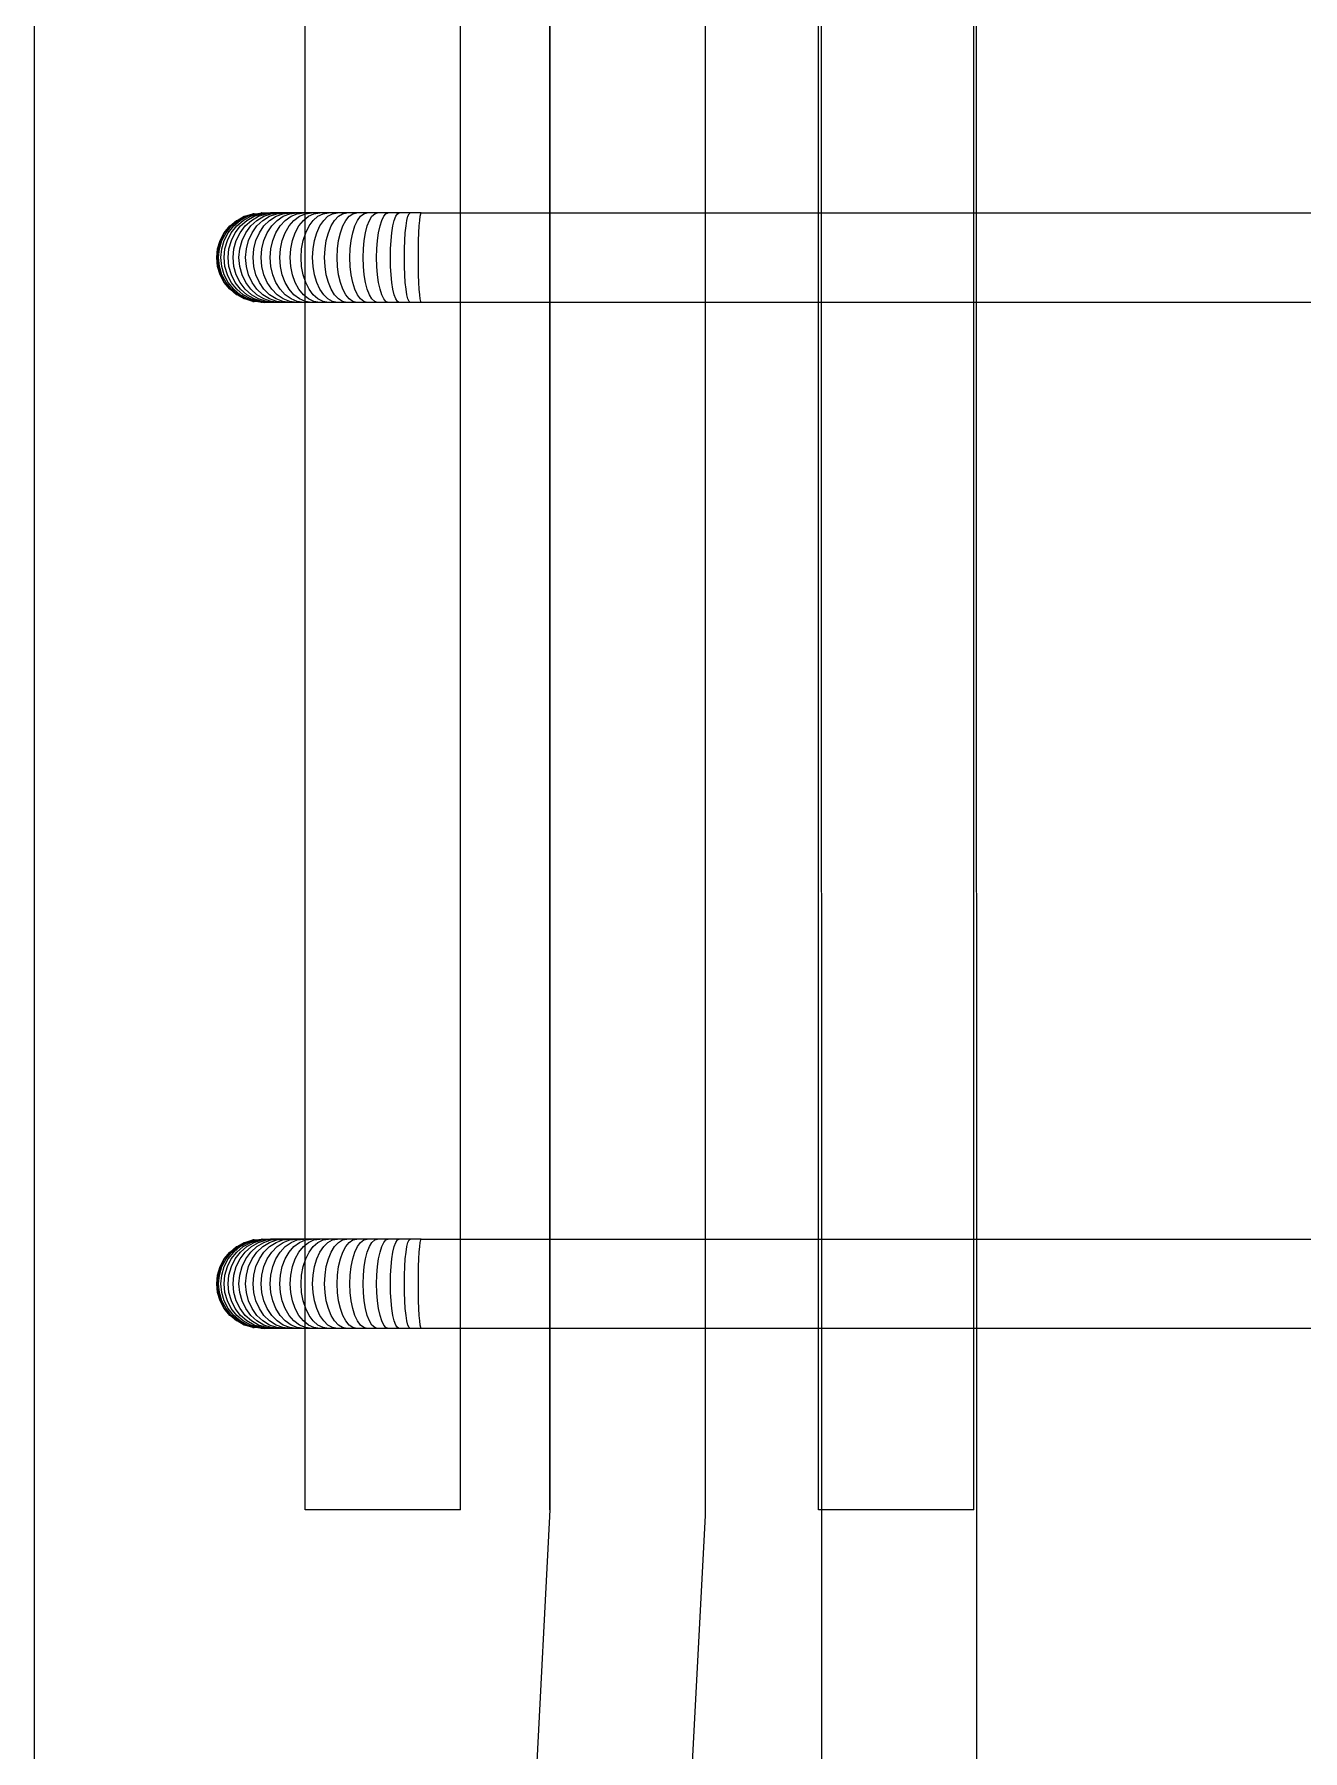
# Model space of a CAD drawing. Header units: inches. Extents: x 31 to 716, y 21 to 143.
# Drawn here: x 270.709 to 271.89, y 59.212 to 60.811 of the extents above; entities that cross this region are included whole.
import ezdxf

# ---------------------------------------------------------------- set-up
doc = ezdxf.new("R2010")
doc.units = ezdxf.units.IN
doc.header["$MEASUREMENT"] = 0
doc.layers.add('INNO-RFT-Y', color=2, linetype='Continuous')

# ---------------------------------------------------------------- blocks, each defined once
blk = doc.blocks.new('rebar')
at = {"layer": 'INNO-RFT-Y', "color": 5}
for p, q in [((-0.37543, 2.26868), (-0.37475, 0.02822)), ((-0.34975, -0.02501), (-0.35045, 2.26868))]:
    blk.add_line(p, q, dxfattribs=at)
at = {"layer": 'INNO-RFT-Y', "color": 30, "true_color": 0xf26722}
for points in [[(-0.41865, 0.76868), (-0.41865, 2.26868), (-0.41865, 0.76868), (-0.4573, 0.02868), (-0.45726, 0.02822), (-0.4573, 0.0056), (-0.4573, -1.31151)], [(-0.41865, 2.26868), (-0.39367, 2.26868), (-0.39367, 0.76777), (-0.43228, 0.02822), (-0.43231, 0.02777), (-0.43231, 0.0056), (-0.43231, -1.31151)]]:
    blk.add_lwpolyline(points, dxfattribs=at)
blk = doc.blocks.new('rebar red 2')
at = {"color": 1}
for p, q in [((-52.23978, -96.54964), (-52.23893, -96.54951)), ((-52.23935, -96.54964), (-52.23893, -96.54951)), ((-52.23888, -96.54951), (-52.23893, -96.54951)), ((-52.23893, -96.54951), (-52.2389, -96.54951)), ((-52.2389, -96.54951), (-52.23888, -96.54951)), ((-52.23882, -96.54952), (-52.23888, -96.54951)), ((-52.23882, -96.54952), (-52.2387, -96.54951)), ((-52.2388, -96.54964), (-52.23747, -96.54951)), ((-52.2387, -96.54951), (-52.23747, -96.54951)), ((-52.23814, -96.54964), (-52.23684, -96.54951)), ((-52.23684, -96.54951), (-52.23747, -96.54951)), ((-52.23736, -96.54964), (-52.2361, -96.54951)), ((-52.2361, -96.54951), (-52.23684, -96.54951)), ((-52.23647, -96.54964), (-52.23525, -96.54951)), ((-52.23525, -96.54951), (-52.2361, -96.54951)), ((-52.23547, -96.54964), (-52.2343, -96.54951)), ((-52.2343, -96.54951), (-52.23525, -96.54951)), ((-52.23436, -96.54964), (-52.23325, -96.54951)), ((-52.23325, -96.54951), (-52.2343, -96.54951)), ((-52.23211, -96.54951), (-52.23325, -96.54951)), ((-52.23317, -96.54964), (-52.23211, -96.54951)), ((-52.23088, -96.54951), (-52.23211, -96.54951)), ((-52.23187, -96.54964), (-52.23088, -96.54951)), ((-52.22957, -96.54951), (-52.23088, -96.54951)), ((-52.23049, -96.54964), (-52.22957, -96.54951)), ((-52.22817, -96.54951), (-52.22957, -96.54951)), ((-52.22903, -96.54964), (-52.22817, -96.54951)), ((-52.22671, -96.54951), (-52.22817, -96.54951)), ((-52.22749, -96.54964), (-52.22671, -96.54951)), ((-52.22518, -96.54951), (-52.22671, -96.54951)), ((-52.22589, -96.54964), (-52.22518, -96.54951)), ((-52.2236, -96.54951), (-52.22518, -96.54951)), ((-52.22422, -96.54964), (-52.2236, -96.54951)), ((-52.22196, -96.54951), (-52.2236, -96.54951)), ((-52.22249, -96.54964), (-52.22196, -96.54951)), ((-52.22027, -96.54951), (-52.22196, -96.54951)), ((-52.22072, -96.54964), (-52.22027, -96.54951)), ((-52.21855, -96.54951), (-52.22027, -96.54951)), ((-52.21891, -96.54964), (-52.21855, -96.54951)), ((-52.2168, -96.54951), (-52.21855, -96.54951)), ((-52.21707, -96.54964), (-52.2168, -96.54951)), ((-52.21502, -96.54951), (-52.2168, -96.54951)), ((-52.21521, -96.54964), (-52.21502, -96.54951)), ((-52.21323, -96.54951), (-52.21502, -96.54951)), ((-52.21332, -96.54964), (-52.21323, -96.54951)), ((-52.21323, -96.54951), (-51.49464, -96.54951)), ((-52.24491, -96.5527), (-52.24402, -96.55161)), ((-52.24485, -96.5527), (-52.24395, -96.55161)), ((-52.24463, -96.5527), (-52.24374, -96.55161)), ((-52.24427, -96.5527), (-52.2434, -96.55161)), ((-52.24402, -96.55161), (-52.24395, -96.55161)), ((-52.24395, -96.55161), (-52.24293, -96.55072)), ((-52.24378, -96.5527), (-52.24291, -96.55161)), ((-52.24374, -96.55161), (-52.24266, -96.55072)), ((-52.2434, -96.55161), (-52.24233, -96.55072)), ((-52.24314, -96.5527), (-52.24229, -96.55161)), ((-52.24293, -96.55072), (-52.24286, -96.55072)), ((-52.24291, -96.55161), (-52.24186, -96.55072)), ((-52.24286, -96.55072), (-52.24169, -96.55005)), ((-52.24266, -96.55072), (-52.24143, -96.55005)), ((-52.24237, -96.5527), (-52.24154, -96.55161)), ((-52.24233, -96.55072), (-52.24111, -96.55005)), ((-52.24229, -96.55161), (-52.24126, -96.55072)), ((-52.24186, -96.55072), (-52.24066, -96.55005)), ((-52.24169, -96.55005), (-52.24162, -96.55005)), ((-52.24162, -96.55005), (-52.24034, -96.54964)), ((-52.24154, -96.55161), (-52.24053, -96.55072)), ((-52.24146, -96.5527), (-52.24066, -96.55161)), ((-52.24143, -96.55005), (-52.24009, -96.54964)), ((-52.24126, -96.55072), (-52.24008, -96.55005)), ((-52.24111, -96.55005), (-52.23978, -96.54964)), ((-52.24066, -96.55005), (-52.23935, -96.54964)), ((-52.24066, -96.55161), (-52.23968, -96.55072)), ((-52.24053, -96.55072), (-52.23939, -96.55005)), ((-52.24043, -96.5527), (-52.23966, -96.55161)), ((-52.24009, -96.54964), (-52.24034, -96.54964)), ((-52.24009, -96.54964), (-52.23978, -96.54964)), ((-52.24008, -96.55005), (-52.2388, -96.54964)), ((-52.23978, -96.54964), (-52.23935, -96.54964)), ((-52.23968, -96.55072), (-52.23857, -96.55005)), ((-52.23966, -96.55161), (-52.23871, -96.55072)), ((-52.23939, -96.55005), (-52.23814, -96.54964)), ((-52.23927, -96.5527), (-52.23853, -96.55161)), ((-52.23871, -96.55072), (-52.23763, -96.55005)), ((-52.23857, -96.55005), (-52.23736, -96.54964)), ((-52.23853, -96.55161), (-52.23762, -96.55072)), ((-52.238, -96.5527), (-52.23729, -96.55161)), ((-52.23763, -96.55005), (-52.23647, -96.54964)), ((-52.23762, -96.55072), (-52.23659, -96.55005)), ((-52.23729, -96.55161), (-52.23642, -96.55072)), ((-52.23661, -96.5527), (-52.23594, -96.55161)), ((-52.23659, -96.55005), (-52.23547, -96.54964)), ((-52.23642, -96.55072), (-52.23544, -96.55005)), ((-52.23594, -96.55161), (-52.23512, -96.55072)), ((-52.23544, -96.55005), (-52.23436, -96.54964)), ((-52.23512, -96.55072), (-52.23418, -96.55005)), ((-52.23511, -96.5527), (-52.23448, -96.55161)), ((-52.23448, -96.55161), (-52.23371, -96.55072)), ((-52.23418, -96.55005), (-52.23317, -96.54964)), ((-52.23371, -96.55072), (-52.23283, -96.55005)), ((-52.23351, -96.5527), (-52.23292, -96.55161)), ((-52.23292, -96.55161), (-52.2322, -96.55072)), ((-52.23283, -96.55005), (-52.23187, -96.54964)), ((-52.2322, -96.55072), (-52.23138, -96.55005)), ((-52.23182, -96.5527), (-52.23127, -96.55161)), ((-52.23138, -96.55005), (-52.23049, -96.54964)), ((-52.23127, -96.55161), (-52.23061, -96.55072)), ((-52.23061, -96.55072), (-52.22985, -96.55005)), ((-52.23004, -96.5527), (-52.22954, -96.55161)), ((-52.22985, -96.55005), (-52.22903, -96.54964)), ((-52.22954, -96.55161), (-52.22893, -96.55072)), ((-52.22893, -96.55072), (-52.22824, -96.55005)), ((-52.22824, -96.55005), (-52.22749, -96.54964)), ((-52.22818, -96.5527), (-52.22773, -96.55161)), ((-52.22773, -96.55161), (-52.22718, -96.55072)), ((-52.22718, -96.55072), (-52.22656, -96.55005)), ((-52.22656, -96.55005), (-52.22589, -96.54964)), ((-52.22624, -96.5527), (-52.22585, -96.55161)), ((-52.22585, -96.55161), (-52.22537, -96.55072)), ((-52.22537, -96.55072), (-52.22481, -96.55005)), ((-52.22481, -96.55005), (-52.22422, -96.54964)), ((-52.22425, -96.5527), (-52.22391, -96.55161)), ((-52.22391, -96.55161), (-52.22349, -96.55072)), ((-52.22349, -96.55072), (-52.22301, -96.55005)), ((-52.22301, -96.55005), (-52.22249, -96.54964)), ((-52.2222, -96.5527), (-52.22191, -96.55161)), ((-52.22191, -96.55161), (-52.22156, -96.55072)), ((-52.22156, -96.55072), (-52.22116, -96.55005)), ((-52.22116, -96.55005), (-52.22072, -96.54964)), ((-52.2201, -96.5527), (-52.21987, -96.55161)), ((-52.21987, -96.55161), (-52.21959, -96.55072)), ((-52.21959, -96.55072), (-52.21926, -96.55005)), ((-52.21926, -96.55005), (-52.21891, -96.54964)), ((-52.21797, -96.5527), (-52.21779, -96.55161)), ((-52.21779, -96.55161), (-52.21758, -96.55072)), ((-52.21758, -96.55072), (-52.21734, -96.55005)), ((-52.21734, -96.55005), (-52.21707, -96.54964)), ((-52.2158, -96.5527), (-52.21569, -96.55161)), ((-52.21569, -96.55161), (-52.21555, -96.55072)), ((-52.21555, -96.55072), (-52.21538, -96.55005)), ((-52.21538, -96.55005), (-52.21521, -96.54964)), ((-52.21362, -96.5527), (-52.21357, -96.55161)), ((-52.21357, -96.55161), (-52.21349, -96.55072)), ((-52.21349, -96.55072), (-52.21341, -96.55005)), ((-52.21341, -96.55005), (-52.21332, -96.54964)), ((-52.24599, -96.5553), (-52.24558, -96.55395)), ((-52.24592, -96.5553), (-52.24551, -96.55395)), ((-52.2457, -96.5553), (-52.24529, -96.55395)), ((-52.24558, -96.55395), (-52.24491, -96.5527)), ((-52.24551, -96.55395), (-52.24485, -96.5527)), ((-52.24533, -96.5553), (-52.24493, -96.55395)), ((-52.24529, -96.55395), (-52.24463, -96.5527)), ((-52.24493, -96.55395), (-52.24427, -96.5527)), ((-52.24481, -96.5553), (-52.24442, -96.55395)), ((-52.24442, -96.55395), (-52.24378, -96.5527)), ((-52.24416, -96.5553), (-52.24377, -96.55395)), ((-52.24377, -96.55395), (-52.24314, -96.5527)), ((-52.24336, -96.5553), (-52.24298, -96.55395)), ((-52.24298, -96.55395), (-52.24237, -96.5527)), ((-52.24243, -96.5553), (-52.24206, -96.55395)), ((-52.24206, -96.55395), (-52.24146, -96.5527)), ((-52.24136, -96.5553), (-52.24101, -96.55395)), ((-52.24101, -96.55395), (-52.24043, -96.5527)), ((-52.24017, -96.5553), (-52.23983, -96.55395)), ((-52.23983, -96.55395), (-52.23927, -96.5527)), ((-52.23885, -96.5553), (-52.23853, -96.55395)), ((-52.23853, -96.55395), (-52.238, -96.5527)), ((-52.23742, -96.5553), (-52.23711, -96.55395)), ((-52.23711, -96.55395), (-52.23661, -96.5527)), ((-52.23587, -96.5553), (-52.23558, -96.55395)), ((-52.23558, -96.55395), (-52.23511, -96.5527)), ((-52.23422, -96.5553), (-52.23395, -96.55395)), ((-52.23395, -96.55395), (-52.23351, -96.5527)), ((-52.23247, -96.5553), (-52.23222, -96.55395)), ((-52.23222, -96.55395), (-52.23182, -96.5527)), ((-52.23063, -96.5553), (-52.23041, -96.55395)), ((-52.23041, -96.55395), (-52.23004, -96.5527)), ((-52.22871, -96.5553), (-52.22851, -96.55395)), ((-52.22851, -96.55395), (-52.22818, -96.5527)), ((-52.22672, -96.5553), (-52.22654, -96.55395)), ((-52.22654, -96.55395), (-52.22624, -96.5527)), ((-52.22466, -96.5553), (-52.2245, -96.55395)), ((-52.2245, -96.55395), (-52.22425, -96.5527)), ((-52.22254, -96.5553), (-52.22241, -96.55395)), ((-52.22241, -96.55395), (-52.2222, -96.5527)), ((-52.22038, -96.5553), (-52.22027, -96.55395)), ((-52.22027, -96.55395), (-52.2201, -96.5527)), ((-52.21818, -96.5553), (-52.2181, -96.55395)), ((-52.2181, -96.55395), (-52.21797, -96.5527)), ((-52.21594, -96.5553), (-52.21589, -96.55395)), ((-52.21589, -96.55395), (-52.2158, -96.5527)), ((-52.21369, -96.5553), (-52.21367, -96.55395)), ((-52.21367, -96.55395), (-52.21362, -96.5527)), ((-52.24613, -96.5567), (-52.24599, -96.5553)), ((-52.24599, -96.5581), (-52.24613, -96.5567)), ((-52.24606, -96.5567), (-52.24592, -96.5553)), ((-52.24592, -96.5581), (-52.24606, -96.5567)), ((-52.24583, -96.5567), (-52.2457, -96.5553)), ((-52.2457, -96.5581), (-52.24583, -96.5567)), ((-52.24546, -96.5567), (-52.24533, -96.5553)), ((-52.24533, -96.5581), (-52.24546, -96.5567)), ((-52.24495, -96.5567), (-52.24481, -96.5553)), ((-52.24481, -96.5581), (-52.24495, -96.5567)), ((-52.24429, -96.5567), (-52.24416, -96.5553)), ((-52.24416, -96.5581), (-52.24429, -96.5567)), ((-52.24349, -96.5567), (-52.24336, -96.5553)), ((-52.24336, -96.5581), (-52.24349, -96.5567)), ((-52.24255, -96.5567), (-52.24243, -96.5553)), ((-52.24243, -96.5581), (-52.24255, -96.5567)), ((-52.24148, -96.5567), (-52.24136, -96.5553)), ((-52.24136, -96.5581), (-52.24148, -96.5567)), ((-52.24028, -96.5567), (-52.24017, -96.5553)), ((-52.24017, -96.5581), (-52.24028, -96.5567)), ((-52.23896, -96.5567), (-52.23885, -96.5553)), ((-52.23885, -96.5581), (-52.23896, -96.5567)), ((-52.23752, -96.5567), (-52.23742, -96.5553)), ((-52.23742, -96.5581), (-52.23752, -96.5567)), ((-52.23597, -96.5567), (-52.23587, -96.5553)), ((-52.23587, -96.5581), (-52.23597, -96.5567)), ((-52.23431, -96.5567), (-52.23422, -96.5553)), ((-52.23422, -96.5581), (-52.23431, -96.5567)), ((-52.23256, -96.5567), (-52.23247, -96.5553)), ((-52.23247, -96.5581), (-52.23256, -96.5567)), ((-52.23071, -96.5567), (-52.23063, -96.5553)), ((-52.23063, -96.5581), (-52.23071, -96.5567)), ((-52.22878, -96.5567), (-52.22871, -96.5553)), ((-52.22871, -96.5581), (-52.22878, -96.5567)), ((-52.22678, -96.5567), (-52.22672, -96.5553)), ((-52.22672, -96.5581), (-52.22678, -96.5567)), ((-52.22471, -96.5567), (-52.22466, -96.5553)), ((-52.22466, -96.5581), (-52.22471, -96.5567)), ((-52.22259, -96.5567), (-52.22254, -96.5553)), ((-52.22254, -96.5581), (-52.22259, -96.5567)), ((-52.22041, -96.5567), (-52.22038, -96.5553)), ((-52.22038, -96.5581), (-52.22041, -96.5567)), ((-52.2182, -96.5567), (-52.21818, -96.5553)), ((-52.21818, -96.5581), (-52.2182, -96.5567)), ((-52.21596, -96.5567), (-52.21594, -96.5553)), ((-52.21594, -96.5581), (-52.21596, -96.5567)), ((-52.2137, -96.5567), (-52.21369, -96.5553)), ((-52.21369, -96.5581), (-52.2137, -96.5567)), ((-52.24558, -96.55945), (-52.24599, -96.5581)), ((-52.24551, -96.55945), (-52.24592, -96.5581)), ((-52.24529, -96.55945), (-52.2457, -96.5581)), ((-52.24491, -96.5607), (-52.24558, -96.55945)), ((-52.24485, -96.5607), (-52.24551, -96.55945)), ((-52.24493, -96.55945), (-52.24533, -96.5581)), ((-52.24463, -96.5607), (-52.24529, -96.55945)), ((-52.24427, -96.5607), (-52.24493, -96.55945)), ((-52.24442, -96.55945), (-52.24481, -96.5581)), ((-52.24378, -96.5607), (-52.24442, -96.55945)), ((-52.24377, -96.55945), (-52.24416, -96.5581)), ((-52.24314, -96.5607), (-52.24377, -96.55945)), ((-52.24298, -96.55945), (-52.24336, -96.5581)), ((-52.24237, -96.5607), (-52.24298, -96.55945)), ((-52.24206, -96.55945), (-52.24243, -96.5581)), ((-52.24146, -96.5607), (-52.24206, -96.55945)), ((-52.24101, -96.55945), (-52.24136, -96.5581)), ((-52.24043, -96.5607), (-52.24101, -96.55945)), ((-52.23983, -96.55945), (-52.24017, -96.5581)), ((-52.23927, -96.5607), (-52.23983, -96.55945)), ((-52.23853, -96.55945), (-52.23885, -96.5581)), ((-52.238, -96.5607), (-52.23853, -96.55945)), ((-52.23711, -96.55945), (-52.23742, -96.5581)), ((-52.23661, -96.5607), (-52.23711, -96.55945)), ((-52.23558, -96.55945), (-52.23587, -96.5581)), ((-52.23511, -96.5607), (-52.23558, -96.55945)), ((-52.23395, -96.55945), (-52.23422, -96.5581)), ((-52.23351, -96.5607), (-52.23395, -96.55945)), ((-52.23222, -96.55945), (-52.23247, -96.5581)), ((-52.23182, -96.5607), (-52.23222, -96.55945)), ((-52.23041, -96.55945), (-52.23063, -96.5581)), ((-52.23004, -96.5607), (-52.23041, -96.55945)), ((-52.22851, -96.55945), (-52.22871, -96.5581)), ((-52.22818, -96.5607), (-52.22851, -96.55945)), ((-52.22654, -96.55945), (-52.22672, -96.5581)), ((-52.22624, -96.5607), (-52.22654, -96.55945)), ((-52.2245, -96.55945), (-52.22466, -96.5581)), ((-52.22425, -96.5607), (-52.2245, -96.55945)), ((-52.22241, -96.55945), (-52.22254, -96.5581)), ((-52.2222, -96.5607), (-52.22241, -96.55945)), ((-52.22027, -96.55945), (-52.22038, -96.5581)), ((-52.2201, -96.5607), (-52.22027, -96.55945)), ((-52.2181, -96.55945), (-52.21818, -96.5581)), ((-52.21797, -96.5607), (-52.2181, -96.55945)), ((-52.21589, -96.55945), (-52.21594, -96.5581)), ((-52.2158, -96.5607), (-52.21589, -96.55945)), ((-52.21367, -96.55945), (-52.21369, -96.5581)), ((-52.21362, -96.5607), (-52.21367, -96.55945)), ((-52.24402, -96.56179), (-52.24491, -96.5607)), ((-52.24395, -96.56179), (-52.24485, -96.5607)), ((-52.24374, -96.56179), (-52.24463, -96.5607)), ((-52.2434, -96.56179), (-52.24427, -96.5607)), ((-52.24395, -96.56179), (-52.24402, -96.56179)), ((-52.24293, -96.56268), (-52.24395, -96.56179)), ((-52.24291, -96.56179), (-52.24378, -96.5607)), ((-52.24266, -96.56268), (-52.24374, -96.56179)), ((-52.24233, -96.56268), (-52.2434, -96.56179)), ((-52.24229, -96.56179), (-52.24314, -96.5607)), ((-52.24286, -96.56268), (-52.24293, -96.56268)), ((-52.24186, -96.56268), (-52.24291, -96.56179)), ((-52.24169, -96.56334), (-52.24286, -96.56268)), ((-52.24143, -96.56334), (-52.24266, -96.56268)), ((-52.24154, -96.56179), (-52.24237, -96.5607)), ((-52.24111, -96.56334), (-52.24233, -96.56268)), ((-52.24126, -96.56268), (-52.24229, -96.56179)), ((-52.24066, -96.56334), (-52.24186, -96.56268)), ((-52.24162, -96.56334), (-52.24169, -96.56334)), ((-52.24034, -96.56375), (-52.24162, -96.56334)), ((-52.24053, -96.56268), (-52.24154, -96.56179)), ((-52.24066, -96.56179), (-52.24146, -96.5607)), ((-52.24009, -96.56375), (-52.24143, -96.56334)), ((-52.24008, -96.56334), (-52.24126, -96.56268)), ((-52.23978, -96.56375), (-52.24111, -96.56334)), ((-52.23968, -96.56268), (-52.24066, -96.56179)), ((-52.23935, -96.56375), (-52.24066, -96.56334)), ((-52.23939, -96.56334), (-52.24053, -96.56268)), ((-52.23966, -96.56179), (-52.24043, -96.5607)), ((-52.2388, -96.56375), (-52.24008, -96.56334)), ((-52.23857, -96.56334), (-52.23968, -96.56268)), ((-52.23871, -96.56268), (-52.23966, -96.56179)), ((-52.23814, -96.56375), (-52.23939, -96.56334)), ((-52.23853, -96.56179), (-52.23927, -96.5607)), ((-52.23763, -96.56334), (-52.23871, -96.56268)), ((-52.23736, -96.56375), (-52.23857, -96.56334)), ((-52.23762, -96.56268), (-52.23853, -96.56179)), ((-52.23729, -96.56179), (-52.238, -96.5607)), ((-52.23647, -96.56375), (-52.23763, -96.56334)), ((-52.23659, -96.56334), (-52.23762, -96.56268)), ((-52.23642, -96.56268), (-52.23729, -96.56179)), ((-52.23594, -96.56179), (-52.23661, -96.5607)), ((-52.23547, -96.56375), (-52.23659, -96.56334)), ((-52.23544, -96.56334), (-52.23642, -96.56268)), ((-52.23512, -96.56268), (-52.23594, -96.56179)), ((-52.23436, -96.56375), (-52.23544, -96.56334)), ((-52.23418, -96.56334), (-52.23512, -96.56268)), ((-52.23448, -96.56179), (-52.23511, -96.5607)), ((-52.23371, -96.56268), (-52.23448, -96.56179)), ((-52.23317, -96.56375), (-52.23418, -96.56334)), ((-52.23283, -96.56334), (-52.23371, -96.56268)), ((-52.23292, -96.56179), (-52.23351, -96.5607)), ((-52.2322, -96.56268), (-52.23292, -96.56179)), ((-52.23187, -96.56375), (-52.23283, -96.56334)), ((-52.23138, -96.56334), (-52.2322, -96.56268)), ((-52.23127, -96.56179), (-52.23182, -96.5607)), ((-52.23049, -96.56375), (-52.23138, -96.56334)), ((-52.23061, -96.56268), (-52.23127, -96.56179)), ((-52.22985, -96.56334), (-52.23061, -96.56268)), ((-52.22954, -96.56179), (-52.23004, -96.5607)), ((-52.22903, -96.56375), (-52.22985, -96.56334)), ((-52.22893, -96.56268), (-52.22954, -96.56179)), ((-52.22824, -96.56334), (-52.22893, -96.56268)), ((-52.22749, -96.56375), (-52.22824, -96.56334)), ((-52.22773, -96.56179), (-52.22818, -96.5607)), ((-52.22718, -96.56268), (-52.22773, -96.56179)), ((-52.22656, -96.56334), (-52.22718, -96.56268)), ((-52.22589, -96.56375), (-52.22656, -96.56334)), ((-52.22585, -96.56179), (-52.22624, -96.5607)), ((-52.22537, -96.56268), (-52.22585, -96.56179)), ((-52.22481, -96.56334), (-52.22537, -96.56268)), ((-52.22422, -96.56375), (-52.22481, -96.56334)), ((-52.22391, -96.56179), (-52.22425, -96.5607)), ((-52.22349, -96.56268), (-52.22391, -96.56179)), ((-52.22301, -96.56334), (-52.22349, -96.56268)), ((-52.22249, -96.56375), (-52.22301, -96.56334)), ((-52.22191, -96.56179), (-52.2222, -96.5607)), ((-52.22156, -96.56268), (-52.22191, -96.56179)), ((-52.22116, -96.56334), (-52.22156, -96.56268)), ((-52.22072, -96.56375), (-52.22116, -96.56334)), ((-52.21987, -96.56179), (-52.2201, -96.5607)), ((-52.21959, -96.56268), (-52.21987, -96.56179)), ((-52.21926, -96.56334), (-52.21959, -96.56268)), ((-52.21891, -96.56375), (-52.21926, -96.56334)), ((-52.21779, -96.56179), (-52.21797, -96.5607)), ((-52.21758, -96.56268), (-52.21779, -96.56179)), ((-52.21734, -96.56334), (-52.21758, -96.56268)), ((-52.21707, -96.56375), (-52.21734, -96.56334)), ((-52.21569, -96.56179), (-52.2158, -96.5607)), ((-52.21555, -96.56268), (-52.21569, -96.56179)), ((-52.21538, -96.56334), (-52.21555, -96.56268)), ((-52.21521, -96.56375), (-52.21538, -96.56334)), ((-52.21357, -96.56179), (-52.21362, -96.5607)), ((-52.21349, -96.56268), (-52.21357, -96.56179)), ((-52.21341, -96.56334), (-52.21349, -96.56268)), ((-52.21332, -96.56375), (-52.21341, -96.56334)), ((-52.24034, -96.56375), (-52.24009, -96.56375)), ((-52.23978, -96.56375), (-52.24009, -96.56375)), ((-52.23935, -96.56375), (-52.23978, -96.56375)), ((-52.23893, -96.56389), (-52.23978, -96.56375)), ((-52.23893, -96.56389), (-52.23935, -96.56375)), ((-52.23888, -96.56389), (-52.23893, -96.56389)), ((-52.2389, -96.56389), (-52.23893, -96.56389)), ((-52.23888, -96.56389), (-52.2389, -96.56389)), ((-52.23882, -96.56388), (-52.23888, -96.56389)), ((-52.2387, -96.56389), (-52.23882, -96.56388)), ((-52.23747, -96.56389), (-52.2388, -96.56375)), ((-52.23864, -96.56387), (-52.2387, -96.56389)), ((-52.23867, -96.56387), (-52.2387, -96.56389)), ((-52.23864, -96.56387), (-52.23841, -96.56389)), ((-52.23747, -96.56389), (-52.23841, -96.56389)), ((-52.23684, -96.56389), (-52.23814, -96.56375)), ((-52.23684, -96.56389), (-52.23747, -96.56389)), ((-52.2361, -96.56389), (-52.23736, -96.56375)), ((-52.2361, -96.56389), (-52.23684, -96.56389)), ((-52.23525, -96.56389), (-52.23647, -96.56375)), ((-52.23525, -96.56389), (-52.2361, -96.56389)), ((-52.2343, -96.56389), (-52.23547, -96.56375)), ((-52.2343, -96.56389), (-52.23525, -96.56389)), ((-52.23325, -96.56389), (-52.23436, -96.56375)), ((-52.23325, -96.56389), (-52.2343, -96.56389)), ((-52.23211, -96.56389), (-52.23325, -96.56389)), ((-52.23211, -96.56389), (-52.23317, -96.56375)), ((-52.23088, -96.56389), (-52.23211, -96.56389)), ((-52.23088, -96.56389), (-52.23187, -96.56375)), ((-52.22957, -96.56389), (-52.23088, -96.56389)), ((-52.22957, -96.56389), (-52.23049, -96.56375)), ((-52.22817, -96.56389), (-52.22957, -96.56389)), ((-52.22817, -96.56389), (-52.22903, -96.56375)), ((-52.22671, -96.56389), (-52.22817, -96.56389)), ((-52.22671, -96.56389), (-52.22749, -96.56375)), ((-52.22518, -96.56389), (-52.22671, -96.56389)), ((-52.22518, -96.56389), (-52.22589, -96.56375)), ((-52.2236, -96.56389), (-52.22518, -96.56389)), ((-52.2236, -96.56389), (-52.22422, -96.56375)), ((-52.22196, -96.56389), (-52.2236, -96.56389)), ((-52.22196, -96.56389), (-52.22249, -96.56375)), ((-52.22027, -96.56389), (-52.22196, -96.56389)), ((-52.22027, -96.56389), (-52.22072, -96.56375)), ((-52.21855, -96.56389), (-52.22027, -96.56389)), ((-52.21855, -96.56389), (-52.21891, -96.56375)), ((-52.2168, -96.56389), (-52.21855, -96.56389)), ((-52.2168, -96.56389), (-52.21707, -96.56375)), ((-52.21502, -96.56389), (-52.2168, -96.56389)), ((-52.21502, -96.56389), (-52.21521, -96.56375)), ((-52.21323, -96.56389), (-52.21502, -96.56389)), ((-52.21323, -96.56389), (-52.21332, -96.56375)), ((-51.49464, -96.56389), (-52.21323, -96.56389))]:
    blk.add_line(p, q, dxfattribs=at)
blk = doc.blocks.new('*U266')
at = {"xscale": 5.790493255340768, "yscale": 5.790493255340768, "zscale": 5.790493255340768}
blk.add_blockref('rebar red 2', (300.2599, 559.1109), dxfattribs=at)
blk = doc.blocks.new('*U267')
at = {"color": 0, "linetype": 'ByBlock', "lineweight": -2, "transparency": 16777216}
for p in [(0, -0.9554), (0, -1.9109)]:
    blk.add_blockref('*U266', p, dxfattribs=at)

msp = doc.modelspace()

# ---------------------------------------------------------------- linework, layer by layer
msp.add_line((270.7091, 77.632), (270.7091, 47.3912))
at = {"layer": 'INNO-RFT-Y', "color": 5}
for p, q in [((270.9614, 59.4365), (270.9614, 85.6014)), ((271.106, 59.4365), (271.106, 85.6014)), ((271.4393, 59.4365), (271.4394, 85.6014)), ((271.584, 59.4365), (271.5841, 85.6014)), ((271.106, 59.4365), (270.9614, 59.4365)), ((271.584, 59.4365), (271.4393, 59.4365))]:
    msp.add_line(p, q, dxfattribs=at)

# ---------------------------------------------------------------- block references
at = {"xscale": 5.790493255340768, "yscale": 5.790493255340768, "zscale": 5.790493255340768}
msp.add_blockref('rebar', (273.6133, 54.9855), dxfattribs=at)
msp.add_blockref('*U267', (273.1499, 61.5581))

doc.saveas('drawing.dxf')
